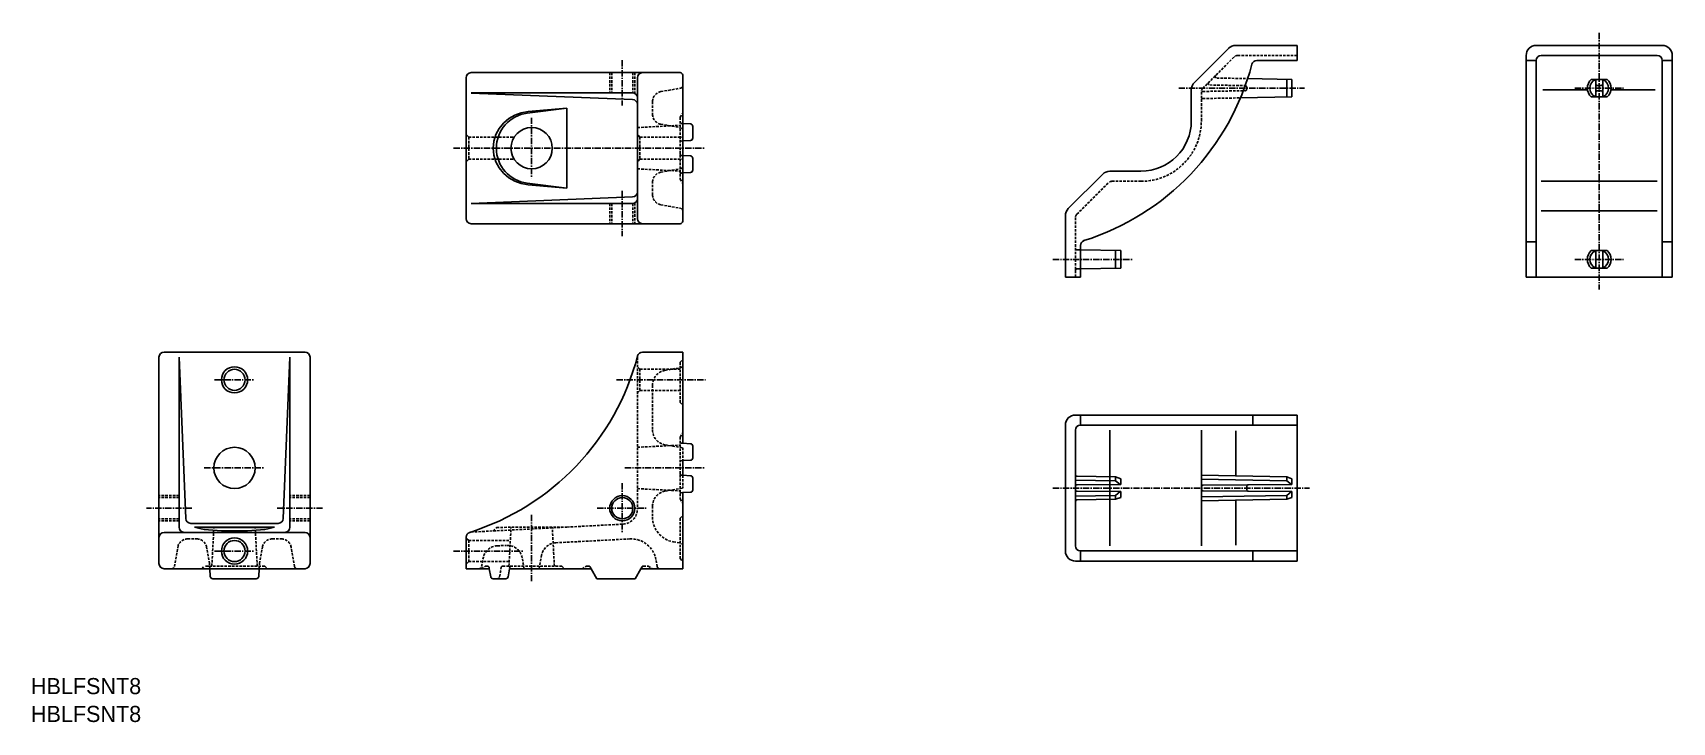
# Model space of a CAD drawing. Extents: x 66 to 391, y 14 to 151.
import ezdxf

# ---------------------------------------------------------------- set-up
doc = ezdxf.new("R2010")
doc.units = 0
doc.linetypes.add('CENTER', pattern=[2, 1.25, -0.25, 0.25, -0.25])
doc.linetypes.add('DASHED', pattern=[0.75, 0.5, -0.25])
doc.layers.get('0').update_dxf_attribs({"linetype": 'CONTINUOUS'})
doc.layers.add('CENTER', color=1, linetype='CENTER')

msp = doc.modelspace()

# ---------------------------------------------------------------- linework, layer by layer
at = {"color": 7, "linetype": 'CONTINUOUS'}
for p, q in [((296.5, 141.43), (303.33, 148.26)), ((304.75, 148.85), (316.92, 148.85)), ((316.92, 148.85), (316.92, 145.85)), ((362.42, 146.85), (362.42, 102.85)), ((364.42, 148.85), (389.42, 148.85)), ((365.42, 146.85), (388.42, 146.85)), ((391.42, 146.85), (391.42, 102.85)), ((152.94, 143.43), (194.44, 143.43)), ((308.92, 145.85), (316.92, 145.85)), ((362.42, 145.85), (364.42, 145.85)), ((364.42, 145.85), (364.42, 102.85)), ((389.42, 145.85), (389.42, 102.85)), ((389.42, 145.85), (391.42, 145.85)), ((151.94, 142.43), (151.94, 114.43)), ((185.94, 142.43), (185.94, 114.43)), ((194.94, 142.93), (194.94, 113.93)), ((295.92, 140.35), (295.92, 133.85)), ((307.11, 142.25), (315.92, 142.1)), ((314.88, 142.12), (314.88, 138.58)), ((315.92, 142.1), (315.92, 138.6)), ((365.74, 140.02), (374.59, 140.02)), ((375.35, 142.1), (378.49, 142.1)), ((376.22, 142.1), (376.22, 138.6)), ((376.52, 140.85), (377.32, 140.85)), ((377.62, 142.1), (377.62, 138.6)), ((379.24, 140.02), (388.02, 140.02)), ((152.94, 139.43), (184.94, 139.43)), ((152.94, 139.39), (184.98, 138.1)), ((305.69, 138.42), (315.92, 138.6)), ((375.35, 138.6), (378.49, 138.6)), ((376.52, 139.85), (377.32, 139.85)), ((160.4, 134.3), (159.35, 133.41)), ((161.59, 134.99), (160.4, 134.3)), ((162.89, 135.46), (161.59, 134.99)), ((164.25, 135.7), (162.89, 135.46)), ((171.94, 136.37), (164.06, 135.37)), ((164.24, 135.7), (171.94, 136.37)), ((171.94, 136.37), (171.94, 120.48)), ((157.83, 131.12), (157.43, 129.8)), ((158.48, 132.33), (157.83, 131.12)), ((159.35, 133.41), (158.48, 132.33)), ((194.94, 133.33), (196.47, 133.25)), ((196.94, 132.75), (196.94, 130.46)), ((157.43, 129.8), (157.3, 128.43)), ((157.3, 128.43), (157.43, 127.05)), ((157.43, 127.05), (157.83, 125.74)), ((194.94, 129.88), (196.47, 129.96)), ((194.94, 126.97), (196.47, 126.89)), ((157.83, 125.74), (158.48, 124.52)), ((158.48, 124.52), (159.35, 123.45)), ((196.94, 126.39), (196.94, 124.1)), ((279.75, 123.85), (285.92, 123.85)), ((159.35, 123.45), (160.4, 122.55)), ((160.4, 122.55), (161.59, 121.86)), ((161.59, 121.86), (162.89, 121.39)), ((162.89, 121.39), (164.25, 121.15)), ((171.94, 120.48), (164.06, 121.48)), ((164.24, 121.15), (171.94, 120.48)), ((194.94, 123.53), (196.47, 123.61)), ((271.5, 116.43), (278.33, 123.26)), ((365.42, 121.85), (388.42, 121.85)), ((152.94, 117.47), (184.98, 118.75)), ((152.94, 117.43), (184.94, 117.43)), ((270.92, 115.02), (270.92, 102.85)), ((365.42, 116.02), (388.42, 116.02)), ((152.94, 113.43), (194.44, 113.43)), ((273.92, 109.12), (273.92, 102.85)), ((273.92, 108.24), (281.92, 108.1)), ((280.88, 108.12), (280.88, 104.58)), ((281.92, 108.1), (281.92, 104.6)), ((362.42, 109.86), (364.42, 109.86)), ((375.35, 108.1), (378.49, 108.1)), ((376.22, 108.1), (376.22, 104.6)), ((377.62, 108.1), (377.62, 104.6)), ((389.42, 109.86), (391.42, 109.86)), ((273.92, 104.46), (281.92, 104.6)), ((375.35, 104.6), (378.49, 104.6)), ((270.92, 102.85), (273.92, 102.85)), ((362.42, 102.85), (391.42, 102.85)), ((119.94, 87.93), (91.94, 87.93)), ((186.94, 87.93), (194.94, 87.93)), ((194.94, 87.93), (194.94, 69.83)), ((90.94, 86.93), (90.94, 45.93)), ((94.94, 86.93), (94.94, 53.14)), ((94.98, 86.93), (96.26, 54.89)), ((116.9, 86.93), (115.62, 54.89)), ((116.94, 86.93), (116.94, 53.14)), ((120.94, 86.93), (120.94, 45.93)), ((272.92, 75.44), (316.92, 75.44)), ((273.92, 75.44), (273.92, 73.44)), ((308.14, 75.44), (308.14, 73.44)), ((316.92, 75.44), (316.92, 46.44)), ((270.92, 73.44), (270.92, 48.44)), ((272.92, 72.44), (272.92, 49.44)), ((273.92, 73.44), (316.92, 73.44)), ((279.75, 72.44), (279.75, 63.19)), ((297.92, 72.44), (297.92, 49.44)), ((304.75, 72.3), (304.75, 63.35)), ((194.94, 69.83), (196.47, 69.75)), ((196.94, 69.25), (196.94, 66.96)), ((194.94, 66.38), (196.47, 66.46)), ((194.94, 66.38), (194.94, 63.47)), ((194.94, 63.47), (196.47, 63.39)), ((196.94, 62.89), (196.94, 60.6)), ((272.92, 62.53), (280.88, 62.39)), ((273.21, 63.3), (280.88, 63.17)), ((279.75, 63.19), (279.75, 61.62)), ((280.88, 63.17), (280.88, 62.39)), ((280.88, 63.17), (281.92, 62.79)), ((280.88, 62.39), (281.8, 61.64)), ((281.92, 62.79), (281.92, 61.64)), ((297.92, 63.47), (314.88, 63.17)), ((297.92, 62.68), (314.88, 62.39)), ((314.88, 63.17), (314.88, 62.39)), ((314.88, 63.17), (315.92, 62.79)), ((314.88, 62.39), (315.8, 61.64)), ((315.92, 62.79), (315.92, 61.64)), ((194.94, 60.03), (196.47, 60.11)), ((194.94, 60.03), (194.94, 44.93)), ((272.92, 59.36), (280.88, 59.49)), ((273.21, 61.57), (281.92, 61.64)), ((273.21, 60.32), (281.92, 60.24)), ((273.21, 58.58), (280.88, 58.71)), ((279.75, 61.62), (279.75, 60.26)), ((279.75, 60.26), (279.75, 58.69)), ((279.75, 58.69), (279.75, 49.44)), ((280.88, 59.49), (281.8, 60.24)), ((280.88, 59.49), (280.88, 58.71)), ((281.92, 59.09), (280.88, 58.71)), ((281.92, 60.24), (281.92, 59.09)), ((297.92, 59.2), (314.88, 59.49)), ((297.92, 58.42), (314.88, 58.71)), ((298.21, 61.49), (315.92, 61.64)), ((298.21, 60.4), (315.92, 60.24)), ((306.92, 61.27), (306.92, 60.62)), ((314.88, 59.49), (315.8, 60.24)), ((314.88, 59.49), (314.88, 58.71)), ((315.92, 59.09), (314.88, 58.71)), ((315.92, 60.24), (315.92, 59.09)), ((304.75, 58.54), (304.75, 49.61)), ((91.94, 52.14), (119.94, 52.14)), ((114.62, 53.93), (97.26, 53.93)), ((97.99, 53.19), (113.89, 53.19)), ((97.99, 53.19), (99.04, 52.9)), ((97.99, 53.19), (99, 53.15)), ((99, 53.15), (99.86, 53.13)), ((99.04, 52.9), (99.89, 52.74)), ((99.86, 53.13), (100.73, 53.12)), ((99.89, 52.74), (100.75, 52.63)), ((100.73, 53.12), (101.6, 53.11)), ((100.75, 52.63), (101.61, 52.56)), ((101.6, 53.11), (102.47, 53.1)), ((101.61, 52.56), (102.47, 52.51)), ((102.87, 53.15), (101.84, 53.13)), ((101.84, 53.13), (102.87, 53.11)), ((102.47, 53.1), (103.33, 53.1)), ((102.47, 52.51), (103.34, 52.47)), ((103.89, 53.16), (102.87, 53.15)), ((102.87, 53.11), (103.89, 53.1)), ((103.33, 53.1), (104.2, 53.1)), ((103.34, 52.47), (104.21, 52.44)), ((104.92, 53.17), (103.89, 53.16)), ((103.89, 53.1), (104.92, 53.1)), ((104.2, 53.1), (105.07, 53.1)), ((104.21, 52.44), (105.07, 52.43)), ((105.94, 53.17), (104.92, 53.17)), ((104.92, 53.1), (105.94, 53.09)), ((105.07, 53.1), (105.94, 53.09)), ((105.07, 52.43), (105.94, 52.42)), ((106.97, 53.17), (105.94, 53.17)), ((105.94, 53.09), (106.97, 53.1)), ((105.94, 53.09), (106.81, 53.1)), ((105.94, 52.42), (106.81, 52.43)), ((106.81, 53.1), (107.68, 53.1)), ((106.81, 52.43), (107.67, 52.44)), ((107.99, 53.16), (106.97, 53.17)), ((106.97, 53.1), (107.99, 53.1)), ((107.67, 52.44), (108.54, 52.47)), ((107.68, 53.1), (108.54, 53.1)), ((109.02, 53.15), (107.99, 53.16)), ((107.99, 53.1), (109.02, 53.11)), ((108.54, 53.1), (109.41, 53.1)), ((108.54, 52.47), (109.4, 52.51)), ((110.04, 53.13), (109.02, 53.15)), ((109.02, 53.11), (110.04, 53.13)), ((109.4, 52.51), (110.27, 52.56)), ((109.41, 53.1), (110.28, 53.11)), ((110.27, 52.56), (111.13, 52.63)), ((110.28, 53.11), (111.15, 53.12)), ((111.13, 52.63), (111.99, 52.73)), ((111.15, 53.12), (112.02, 53.13)), ((111.99, 52.73), (112.84, 52.9)), ((112.02, 53.13), (112.89, 53.15)), ((113.89, 53.19), (112.85, 52.9)), ((113.89, 53.19), (112.89, 53.15)), ((151.94, 51.19), (151.94, 44.93)), ((272.92, 46.44), (316.92, 46.44)), ((273.92, 48.44), (316.92, 48.44)), ((273.92, 48.44), (273.92, 46.44)), ((308.14, 48.44), (308.14, 46.44)), ((119.94, 44.93), (91.94, 44.93)), ((101.12, 43.4), (101.04, 44.93)), ((110.26, 42.93), (101.62, 42.93)), ((110.76, 43.4), (110.84, 44.93)), ((151.94, 44.93), (156.53, 44.93)), ((156.53, 44.93), (156.81, 43.34)), ((157.3, 42.93), (159.8, 42.93)), ((160.29, 43.34), (160.57, 44.93)), ((160.57, 44.93), (176.73, 44.93)), ((176.73, 44.93), (177.89, 42.93)), ((177.89, 42.93), (185.5, 42.93)), ((185.5, 42.93), (186.65, 44.93)), ((186.65, 44.93), (194.94, 44.93))]:
    msp.add_line(p, q, dxfattribs=at)
at = {"color": 3, "linetype": 'DASHED'}
for p, q in [((298.21, 140.31), (304.45, 146.55)), ((305.16, 146.85), (316.92, 146.85)), ((180.44, 143.43), (180.44, 139.43)), ((180.84, 143.43), (180.84, 139.43)), ((185.04, 143.43), (185.04, 139.43)), ((185.44, 143.43), (185.44, 139.29)), ((190.59, 139.66), (194.53, 140.35)), ((299.59, 140.98), (306.62, 140.85)), ((300.97, 142.36), (307.11, 142.25)), ((306.92, 140.55), (306.92, 140.14)), ((188.94, 137.69), (188.94, 135.16)), ((297.92, 139.61), (297.92, 133.85)), ((298.21, 139.7), (306.62, 139.84)), ((298.21, 138.29), (305.69, 138.42)), ((194.44, 134.56), (194.94, 135.43)), ((194.44, 134.56), (194.44, 122.29)), ((152.44, 130.63), (151.94, 131.13)), ((152.44, 130.63), (161.48, 130.63)), ((152.44, 130.63), (152.44, 126.23)), ((185.94, 132.53), (194.44, 132.97)), ((186.44, 130.63), (185.94, 131.13)), ((186.44, 130.63), (194.94, 130.63)), ((186.44, 130.63), (186.44, 126.23)), ((190.59, 133.19), (194.53, 132.5)), ((194.73, 133.34), (194.94, 133.33)), ((194.73, 129.87), (194.94, 129.88)), ((194.73, 126.98), (194.94, 126.97)), ((152.44, 126.23), (151.94, 125.73)), ((152.44, 126.23), (161.48, 126.23)), ((186.44, 126.23), (185.94, 125.73)), ((185.94, 124.33), (194.44, 123.88)), ((186.44, 126.23), (194.94, 126.23)), ((190.59, 123.66), (194.53, 124.35)), ((188.94, 119.16), (188.94, 121.69)), ((194.44, 122.29), (194.94, 121.43)), ((194.73, 123.51), (194.94, 123.53)), ((273.21, 115.31), (279.45, 121.55)), ((280.16, 121.85), (285.92, 121.85)), ((180.44, 117.43), (180.44, 113.43)), ((180.84, 117.43), (180.84, 113.43)), ((185.04, 117.43), (185.04, 113.43)), ((185.44, 117.56), (185.44, 113.43)), ((190.59, 117.19), (194.53, 116.5)), ((272.92, 114.61), (272.92, 102.85)), ((273.21, 108.25), (273.92, 108.24)), ((273.21, 104.45), (273.92, 104.46)), ((185.94, 86.93), (185.94, 56.77)), ((186.44, 84.53), (185.94, 85.03)), ((191.42, 84.3), (194.53, 84.85)), ((194.44, 85.93), (194.94, 86.43)), ((194.44, 85.93), (194.44, 77.93)), ((186.44, 84.53), (194.44, 84.53)), ((186.44, 80.33), (186.44, 84.53)), ((185.94, 79.83), (186.44, 80.33)), ((186.44, 80.33), (194.44, 80.33)), ((188.94, 81.35), (188.94, 72.5)), ((194.44, 77.93), (194.94, 77.43)), ((194.44, 71.06), (194.94, 71.93)), ((185.94, 69.03), (194.44, 69.47)), ((191.42, 69.55), (194.94, 68.93)), ((194.44, 71.06), (194.44, 58.79)), ((194.73, 69.84), (194.94, 69.83)), ((194.94, 68.93), (194.94, 66.38)), ((194.73, 66.37), (194.94, 66.38)), ((194.73, 63.48), (194.94, 63.47)), ((194.94, 63.47), (194.94, 60.93)), ((94.94, 59.43), (90.94, 59.43)), ((94.94, 59.03), (90.94, 59.03)), ((120.94, 59.43), (116.94, 59.43)), ((120.94, 59.03), (116.94, 59.03)), ((185.94, 60.83), (194.44, 60.38)), ((191.42, 60.3), (194.94, 60.93)), ((194.44, 58.79), (194.94, 57.93)), ((194.73, 60.01), (194.94, 60.03)), ((188.94, 57.35), (188.94, 55.18)), ((194.44, 54.93), (194.94, 55.43)), ((94.94, 54.83), (90.94, 54.83)), ((94.94, 54.43), (90.94, 54.43)), ((101.44, 45.43), (101.84, 53.13)), ((110.45, 45.43), (110.04, 53.13)), ((120.94, 54.83), (116.94, 54.83)), ((120.94, 54.43), (116.94, 54.43)), ((152.89, 52.19), (157.3, 52.42)), ((157.3, 52.42), (171.94, 53.19)), ((157.3, 52.42), (158, 53.13)), ((158, 53.13), (171.94, 53.19)), ((160.44, 45.43), (160.84, 53.09)), ((169.45, 45.43), (169.04, 53.17)), ((171.94, 53.19), (183.1, 53.78)), ((194.44, 54.93), (194.44, 46.93)), ((94.01, 45.34), (94.69, 49.2)), ((96.66, 50.85), (98.44, 50.85)), ((100.99, 45.93), (100.41, 49.2)), ((110.89, 45.93), (111.47, 49.2)), ((113.44, 50.85), (115.22, 50.85)), ((117.87, 45.34), (117.19, 49.2)), ((152.44, 50.53), (151.94, 51.03)), ((152.44, 50.53), (160.7, 50.53)), ((152.44, 50.53), (152.44, 46.33)), ((158.1, 49.46), (159.95, 49.56)), ((169.71, 50.07), (184.44, 50.84)), ((193.07, 50.25), (194.53, 50)), ((101.04, 44.93), (100.99, 45.93)), ((110.84, 44.93), (110.89, 45.93)), ((152.44, 46.33), (151.94, 45.83)), ((152.44, 46.33), (160.48, 46.33)), ((155.01, 45.34), (155.31, 46.99)), ((163.44, 44.93), (163.06, 47.08)), ((166.44, 44.93), (166.91, 47.6)), ((189.87, 45.34), (189.63, 46.72)), ((194.44, 46.93), (194.94, 46.43)), ((99.44, 44.93), (99.94, 45.43)), ((111.94, 45.43), (99.94, 45.43)), ((111.94, 45.43), (112.44, 44.93)), ((154.94, 44.93), (155.81, 45.43)), ((155.81, 45.43), (156.19, 45.43)), ((156.49, 45.18), (156.53, 44.93)), ((158.57, 43.34), (158.9, 45.18)), ((159.19, 45.43), (170.94, 45.43)), ((160.66, 45.43), (160.57, 44.93)), ((170.94, 45.43), (171.44, 44.93)), ((174.94, 44.93), (175.81, 45.43)), ((175.81, 45.43), (176.27, 45.43)), ((176.53, 45.28), (176.73, 44.93)), ((186.86, 45.28), (186.65, 44.93)), ((187.11, 45.43), (188.08, 45.43)), ((188.08, 45.43), (188.94, 44.93))]:
    msp.add_line(p, q, dxfattribs=at)
at = {"color": 7, "linetype": 'CONTINUOUS'}
for centre, radius in [((164.94, 128.43), 4.1), ((105.94, 82.43), 2.6), ((105.94, 82.43), 2.1), ((105.94, 64.93), 4.1), ((182.94, 56.93), 2.1), ((105.94, 48.43), 2.6), ((105.94, 48.43), 2.1)]:
    msp.add_circle(centre, radius, dxfattribs=at)
at = {"color": 3, "linetype": 'CONTINUOUS'}
msp.add_circle((182.94, 56.93), 2.5, dxfattribs=at)
at = {"color": 7, "linetype": 'CONTINUOUS'}
for centre, radius, start, end in [((304.75, 146.85), 2, 90, 135), ((364.42, 146.85), 2, 90, 180), ((365.42, 145.85), 1, 90, 180), ((388.42, 145.85), 1, 0, 90), ((389.42, 146.85), 2, 0, 90), ((152.94, 142.43), 1, 90, 180), ((186.94, 142.43), 1, 90, 180), ((194.44, 142.93), 0.5, 0, 90), ((259.58, 157.76), 50, 287.5042, 345.3396), ((308.92, 144.85), 1, 90, 165.3395), ((298.3, 139.76), 2.46, 137.1125, 166.1936), ((376.92, 140.35), 2.35, 131.8683, 228.1317), ((376.92, 140.35), 1.85, 112.2332, 247.7668), ((376.52, 141.15), 0.3, 180, 270), ((377.32, 141.15), 0.3, 270, 0), ((376.92, 140.35), 1.85, 292.2333, 67.7667), ((376.92, 140.35), 2.35, 311.8683, 48.1317), ((184.94, 138.43), 1, 0, 90), ((184.94, 137.1), 1, 0, 87.7094), ((376.52, 139.55), 0.3, 90, 180), ((377.32, 139.55), 0.3, 0, 90), ((164.94, 128.43), 7, 97.263, 262.737), ((285.92, 133.85), 10, 270, 0), ((196.44, 132.75), 0.5, 0, 87), ((196.44, 130.46), 0.5, 273, 0), ((196.44, 126.39), 0.5, 0, 87), ((196.44, 124.1), 0.5, 273, 0), ((279.75, 121.85), 2, 90, 135), ((184.94, 118.43), 1, 270, 0), ((184.94, 119.75), 1, 272.2906, 0), ((152.94, 114.43), 1, 180, 270), ((186.94, 114.43), 1, 180, 270), ((272.92, 115.02), 2, 135, 180), ((194.44, 113.93), 0.5, 270, 0), ((274.92, 109.12), 1, 107.5042, 180), ((376.92, 106.35), 2.35, 131.8683, 228.1317), ((376.92, 106.35), 1.85, 112.2332, 247.7668), ((376.92, 106.35), 1.85, 292.2333, 67.7667), ((376.92, 106.35), 2.35, 311.8683, 48.1317), ((91.94, 86.93), 1, 90, 180), ((119.94, 86.93), 1, 0, 90), ((186.94, 86.93), 1, 90, 165.3396), ((137.6, 99.83), 50, 287.5042, 345.3395), ((272.92, 73.44), 2, 90, 180), ((273.92, 72.44), 1, 90, 180), ((196.44, 69.25), 0.5, 0, 87), ((196.44, 66.96), 0.5, 273, 0), ((196.44, 62.89), 0.5, 0, 87), ((273.22, 63.6), 0.3, 180, 269), ((196.44, 60.6), 0.5, 273, 0), ((273.22, 61.27), 0.3, 90.5, 180), ((273.22, 60.62), 0.3, 180, 269.5), ((298.22, 61.19), 0.3, 90.5, 180), ((298.22, 60.7), 0.3, 180, 269.5), ((307.22, 61.27), 0.3, 90.5, 180), ((307.22, 60.62), 0.3, 180, 269.5), ((273.22, 58.28), 0.3, 91, 180), ((91.94, 51.14), 1, 90, 180), ((95.94, 53.14), 1, 180, 270), ((97.26, 54.93), 1, 182.2906, 270), ((114.62, 54.93), 1, 270, 357.7094), ((115.94, 53.14), 1, 270, 0), ((119.94, 51.14), 1, 0, 90), ((152.94, 51.19), 1, 107.4017, 180), ((273.92, 49.44), 1, 180, 270), ((91.94, 45.93), 1, 180, 270), ((119.94, 45.93), 1, 270, 0), ((272.92, 48.44), 2, 180, 270), ((101.62, 43.43), 0.5, 183, 270), ((110.26, 43.43), 0.5, 270, 357), ((157.3, 43.43), 0.5, 190, 270), ((159.8, 43.43), 0.5, 270, 350)]:
    msp.add_arc(centre, radius, start, end, dxfattribs=at)
at = {"color": 3, "linetype": 'DASHED'}
for centre, radius, start, end in [((305.16, 145.85), 1, 90, 135), ((194.44, 140.85), 0.5, 280, 0), ((298.92, 139.61), 1, 135, 180), ((299.6, 141.28), 0.3, 135, 269), ((300.98, 142.66), 0.3, 135, 269), ((306.62, 140.55), 0.3, 0, 89), ((306.62, 140.14), 0.3, 271, 0), ((190.94, 137.69), 2, 100, 180), ((298.22, 139.4), 0.3, 91, 180), ((298.22, 137.99), 0.3, 91, 180), ((190.94, 135.16), 2, 180, 260), ((194.74, 133.64), 0.3, 180, 267), ((285.92, 133.85), 12, 270, 0), ((194.44, 132.01), 0.5, 0, 80), ((194.74, 129.57), 0.3, 93, 180), ((194.74, 127.28), 0.3, 180, 267), ((194.44, 124.85), 0.5, 280, 0), ((190.94, 121.69), 2, 100, 180), ((194.74, 123.21), 0.3, 93, 180), ((280.16, 120.85), 1, 90, 135), ((190.94, 119.16), 2, 180, 260), ((194.44, 116.01), 0.5, 0, 80), ((273.92, 114.61), 1, 135, 180), ((273.22, 108.55), 0.3, 180, 269), ((273.22, 104.15), 0.3, 91, 180), ((186.94, 86.93), 1, 165.3396, 180), ((194.44, 85.35), 0.5, 280, 0), ((191.94, 81.35), 3, 100, 180), ((191.94, 72.5), 3, 180, 260), ((194.74, 70.14), 0.3, 180, 267), ((194.74, 66.07), 0.3, 93, 180), ((194.74, 63.78), 0.3, 180, 267), ((191.94, 57.35), 3, 100, 180), ((194.74, 59.71), 0.3, 93, 180), ((182.94, 56.77), 3, 273, 0), ((152.94, 51.19), 1, 93, 107.4017), ((193.94, 55.18), 5, 180, 260), ((96.66, 48.85), 2, 90, 170), ((98.44, 48.85), 2, 10, 90), ((113.44, 48.85), 2, 90, 170), ((115.22, 48.85), 2, 10, 90), ((158.26, 46.47), 3, 93, 170), ((160.11, 46.56), 3, 10, 93), ((169.87, 47.07), 3, 93, 170), ((184.7, 45.85), 5, 10, 93), ((194.44, 49.51), 0.5, 0, 80), ((93.52, 45.43), 0.5, 270, 350), ((100.73, 45.13), 0.3, 3, 90), ((111.15, 45.13), 0.3, 90, 177), ((118.36, 45.43), 0.5, 190, 270), ((154.52, 45.43), 0.5, 270, 350), ((156.19, 45.13), 0.3, 10, 90), ((158.08, 43.43), 0.5, 270, 350), ((159.19, 45.13), 0.3, 90, 170), ((176.27, 45.13), 0.3, 30, 90), ((187.11, 45.13), 0.3, 90, 150), ((190.36, 45.43), 0.5, 190, 270)]:
    msp.add_arc(centre, radius, start, end, dxfattribs=at)
at = {"layer": 'CENTER', "color": 1, "linetype": 'CENTER'}
for p, q in [((376.92, 151.35), (376.92, 100.35)), ((182.94, 145.93), (182.94, 136.93)), ((293.42, 140.35), (318.42, 140.35)), ((372.07, 140.35), (381.77, 140.35)), ((164.94, 134.49), (164.94, 122.49)), ((149.44, 128.43), (199.44, 128.43)), ((182.94, 119.93), (182.94, 110.93)), ((268.42, 106.35), (284.42, 106.35)), ((372.07, 106.35), (381.77, 106.35)), ((101.94, 82.43), (109.94, 82.43)), ((181.8, 82.43), (199.44, 82.43)), ((99.94, 64.93), (111.94, 64.93)), ((182.94, 61.93), (182.94, 51.93)), ((183.44, 64.93), (199.44, 64.93)), ((268.42, 60.94), (319.42, 60.94)), ((97.44, 56.93), (88.44, 56.93)), ((123.44, 56.93), (114.44, 56.93)), ((164.94, 55.63), (164.94, 42.43)), ((177.94, 56.93), (187.94, 56.93)), ((101.94, 48.43), (109.94, 48.43)), ((149.44, 48.43), (163.27, 48.43))]:
    msp.add_line(p, q, dxfattribs=at)

# ---------------------------------------------------------------- texts
at = {"color": 7, "linetype": 'CONTINUOUS'}
for p in [(65.53, 20.01), (65.53, 14.48)]:
    msp.add_text('HBLFSNT8', height=3.2, dxfattribs=at).set_placement(p)

doc.saveas('drawing.dxf')
